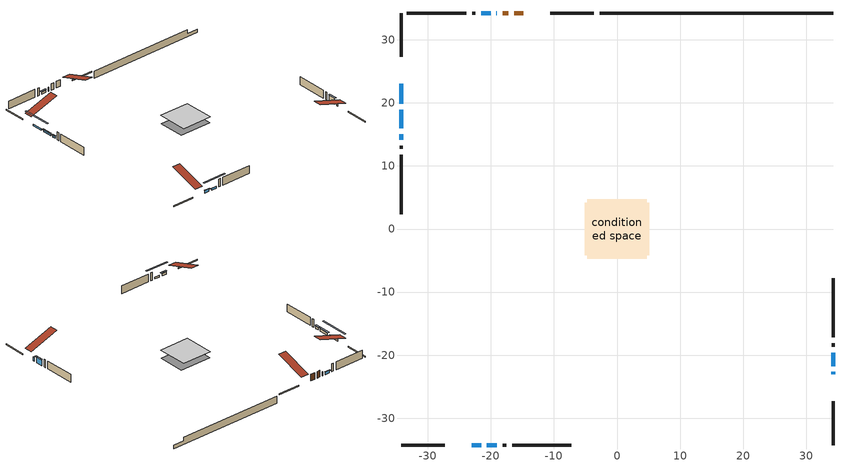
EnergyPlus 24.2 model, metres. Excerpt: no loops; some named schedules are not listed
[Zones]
conditioned space
 floor adiabatic (AdiabaticFloorConstruction): -4.73,-4.73 -4.73,4.73 4.73,4.73 4.73,-4.73 z0.49
 floor foundation (Slab1 construction): -5.08,-4.16 -5.08,4.16 5.08,4.16 5.08,-4.16 z-1.72
 wall outside (RimJoist1 construction): -3.66,34.25 -10.59,34.25 / -34.25,-34.25 -27.32,-34.25 / -34.25,34.25 -34.25,27.32 / 34.25,-34.25 34.25,-27.32 z0.49:0.79
 wall outside (AdiabaticWallConstruction 1): -14.88,34.25 -16.32,34.25 / -17.25,34.25 -18.11,34.25 z0.49:2.52
 wall outside (AdiabaticWallConstruction): -19.04,34.25 -19.12,34.25 / 34.25,-23.04 34.25,-22.66 z0.49:1.71; -34.25,23.04 -34.25,19.83 / -20.64,-34.25 -19.03,-34.25 z0.49:1.02; 34.25,-21.73 34.25,-19.59 z0.49:2.37; -20.04,34.25 -21.52,34.25 / -23.04,-34.25 -21.56,-34.25 / -34.25,18.91 -34.25,15.96 / -34.25,15.03 -34.25,14.17 z0.49:1.2
 wall outside (Wall1 construction): -22.44,34.25 -22.98,34.25 / -18.1,-34.25 -17.57,-34.25 / -34.25,13.24 -34.25,12.7 / 34.25,-18.67 34.25,-18.13 z0.49:2.93
 wall outside (Wall2 construction): -23.91,34.25 -33.32,34.25 / -16.64,-34.25 -7.22,-34.25 / -34.25,11.78 -34.25,2.36 / 34.25,-17.2 34.25,-7.79 z0.49:2.93
 wall foundation (FoundationWall1 construction): -2.73,34.25,-1.72 -2.73,34.25,0.49 30.56,34.25,0.49 30.56,34.25,-0.67 34.25,34.25,-0.67 34.25,34.25,-1.72
 window (WindowConstruction 5): -19.04,34.25 -19.11,34.25 z0.49:1.71
 window (WindowConstruction 8): -34.25,23.03 -34.25,19.83 z0.49:1.02
 window (WindowConstruction 6): 34.25,-23.03 34.25,-22.66 z0.49:1.71
 window (WindowConstruction): 34.25,-21.73 34.25,-19.59 z0.49:2.37
 window (WindowConstruction 1): -20.04,34.25 -21.52,34.25 z0.49:1.2
 window (WindowConstruction 2): -23.03,-34.25 -21.56,-34.25 z0.49:1.2
 window (WindowConstruction 3): -34.25,18.9 -34.25,15.96 z0.49:1.2
 window (WindowConstruction 4): -34.25,15.03 -34.25,14.17 z0.49:1.2
 window (WindowConstruction 7): -20.63,-34.25 -19.03,-34.25 z0.49:1.02
 door (Door): -14.88,34.25 -16.32,34.25 z0.49:2.52
 door (Door 1): -17.25,34.25 -18.11,34.25 z0.49:2.52
 ceiling adiabatic (AdiabaticFloorConstruction): 4.73,-4.73 4.73,4.73 -4.73,4.73 -4.73,-4.73 z0.49
 roof outside (Roof1 construction): -13.95,34.25,2.93 -13.95,25.04,6 -11.52,25.04,6 -11.52,34.25,2.93; -23.96,-34.25,2.93 -23.96,-25.04,6 -26.39,-25.04,6 -26.39,-34.25,2.93; -34.25,23.96,2.93 -25.04,23.96,6 -25.04,26.39,6 -34.25,26.39,2.93; 34.25,-23.96,2.93 25.04,-23.96,6 25.04,-26.39,6 34.25,-26.39,2.93
shading: -34.25,16.89 -34.25,25.98 -34.67,25.98 -34.67,16.89 z3.96; 34.25,-19.39 34.25,-21.93 34.67,-21.93 34.67,-19.39 z2.57; -21.72,34.25 -19.84,34.25 -19.84,34.67 -21.72,34.67 z1.4; -21.36,-34.25 -23.24,-34.25 -23.24,-34.67 -21.36,-34.67 z1.4; -34.25,15.76 -34.25,19.11 -34.67,19.11 -34.67,15.76 z1.4; -34.25,13.97 -34.25,15.23 -34.67,15.23 -34.67,13.97 z1.4; -16.09,-34.25 -23.58,-34.25 -23.58,-34.67 -16.09,-34.67 z3.96
[Building]
Building 1: Terrain=Suburbs
[Site:Location]
Erieau AUT_ON: Latitude {deg}=42.25; Longitude {deg}=-81.9; Time Zone {hr}=-5; Elevation {m}=178; Keep Site Location Information=Yes
[Site:GroundTemperature:Shallow]
5.2292, 3.30147, 3.1471, 4.0619, 7.73432, 11.3896, 14.5586, 16.5661, 16.7366, 15.1039, 12.0157, 8.47254
[Site:WaterMainsTemperature]
Calculation Method=Schedule; Temperature Schedule=mains temperature schedule
[Material] Roughness=Rough; Thermal Absorptance=0.9
Name | Thickness {m} | Conductivity {W/m-K} | Density {kg/m3} | Specific Heat {J/kg-K} | Solar Absorptance | Visible Absorptance
asphalt or fiberglass shingles | 0.00635 | 0.162714 | 1121.4 | 1465.45 | 0.4 | 0.4
concrete 4.0 in. | 0.1016 | 1.803125 | 2242.8 | 837.4 | 0.7 | 0.7
concrete 8.0 in. | 0.2032 | 1.803125 | 2242.8 | 837.4 | 0.7 | 0.7
door material | 0.04445 | 0.053851 | 512.64 | 1214.23 | 0.7 | 0.7
door material 1 | 0.04445 | 0.20624 | 512.64 | 1214.23 | 0.7 | 0.7
exterior vertical ins | 0.0219533 | 0.029427 | 32.04 | 1214.23 | 0.7 | 0.7
floor covering | 0.0127 | 0.0433444 | 54.468 | 1339.84 | 0.6 | 0.6
floor rigid ins; wall rigid ins | 0.512978 | 0.029427 | 32.04 | 1214.23 | 0.7 | 0.7
floor stud and cavity | 0.1397 | 1.75129 | 37.0049 | 1207.88 | 0.7 | 0.7
furniture material conditioned space 1 | 0.1524 | 0.115458 | 640.8 | 1214.23 | 0.6 | 0.6
gypsum board | 0.0127 | 0.160291 | 801 | 837.4 | 0.6 | 0.6
gypsum board 1 | 0.0127 | 0.160291 | 801 | 837.4 | 0.7 | 0.7
osb sheathing 0.5 in. | 0.0127 | 0.115458 | 512.64 | 1214.23 | 0.7 | 0.7
osb sheathing 0.75 in. | 0.01905 | 0.115458 | 512.64 | 1214.23 | 0.7 | 0.7
osb sheathing 2.0 in. | 0.0508 | 0.115458 | 512.64 | 1214.23 | 0.7 | 0.7
rim joist rigid ins; roof rigid ins | 0.051816 | 0.029427 | 32.04 | 1214.23 | 0.7 | 0.7
rim joist stud and cavity | 0.0508 | 0.308293 | 125.044 | 1163.47 | 0.6 | 0.6
roof stud and cavity | 0.2032 | 0.169014 | 78.34581 | 1123.46 | 0.7 | 0.7
wall stud and cavity | 0.1397 | 0.0961679 | 139.0536 | 1170.24 | 0.7 | 0.7
wall stud and cavity 1 | 0.1397 | 0.0814562 | 139.0536 | 1170.24 | 0.7 | 0.7
wall stud and cavity 2 | 0.0889 | 0.380278 | 52.3479 | 1209.89 | 0.7 | 0.7
wall stud and cavity 3 | 0.0889 | 0.391764 | 83.0341 | 1211.67 | 0.7 | 0.7
wood siding | 0.0254 | 0.102417 | 544.68 | 1172.36 | 0.4 | 0.4
wood siding 1; wood siding 2; wood siding 3 | 0.0254 | 0.102417 | 544.68 | 1172.36 | 0.7 | 0.7
[WindowMaterial:SimpleGlazingSystem]
Name | U-Factor {W/m2-K} | Solar Heat Gain Coefficient
WindowMaterial | 3.34207 | 0.72
WindowMaterial 1 | 2.94802 | 0.64
WindowMaterial 2 | 2.969594 | 0.62
WindowMaterial 3 | 3.07975 | 0.36
WindowMaterial 4 | 2.99287 | 0.59
WindowMaterial 5 | 4.11144 | 0.66
[Construction]
AdiabaticFloorConstruction: floor stud and cavity, floor rigid ins, osb sheathing 0.75 in., floor covering
AdiabaticWallConstruction: wood siding 2, wall rigid ins, wall stud and cavity 2, gypsum board
AdiabaticWallConstruction 1: wood siding 3, wall rigid ins, wall stud and cavity 2, gypsum board
Door: door material
Door 1: door material 1
FoundationWall1 construction: concrete 8.0 in., gypsum board 1
furniture construction conditioned space 1: furniture material conditioned space 1
PartitionWallConstruction: gypsum board, wall stud and cavity 3, gypsum board
RimJoist1 construction: wood siding 1, rim joist rigid ins, osb sheathing 2.0 in., rim joist stud and cavity
Roof1 construction: asphalt or fiberglass shingles, roof rigid ins, osb sheathing 0.75 in., roof stud and cavity, gypsum board
Slab1 construction: concrete 4.0 in.
Wall1 construction: wood siding, osb sheathing 0.5 in., wall stud and cavity, gypsum board
Wall2 construction: wood siding, osb sheathing 0.5 in., wall stud and cavity 1, gypsum board
WindowConstruction: WindowMaterial
WindowConstruction 1; WindowConstruction 2; WindowConstruction 3: WindowMaterial 1
WindowConstruction 4: WindowMaterial 2
WindowConstruction 5: WindowMaterial 3
WindowConstruction 6: WindowMaterial 4
WindowConstruction 7; WindowConstruction 8: WindowMaterial 5
[Zone]
conditioned space: Multiplier=1; Volume {m3}=515.7; Part of Total Floor Area=Yes
[Space]
conditioned space 1: Zone=conditioned space; Volume {m3}=515.7
[SurfaceProperty:ExposedFoundationPerimeter]
Slab1: Exposed Perimeter Calculation Method=TotalExposedPerimeter; Total Exposed Perimeter {m}=36.984
[InternalMass] Zone or ZoneList=conditioned space; Space or SpaceList=conditioned space 1
Name | Construction | Surface Area {m2}
furniture mass conditioned space 1 | furniture construction conditioned space 1 | 69.6159
partition wall mass | PartitionWallConstruction | 174.04
[Lights]
interior lighting: Zone or ZoneList or Space or SpaceList=conditioned space 1; Schedule=interior lighting schedule; Design Level Calculation Method=LightingLevel; Lighting Level {W}=343.2; Return Air Fraction=0; Fraction Radiant=0.6; Fraction Visible=0.2; Fraction Replaceable=1
[People]
occupants: Zone or ZoneList or Space or SpaceList=conditioned space 1; Number of People Schedule=occupants schedule; Number of People Calculation Method=People; Number of People=3; Fraction Radiant=0.314171; Sensible Heat Fraction=0.56303; Activity Level Schedule=occupants activity schedule; Carbon Dioxide Generation Rate {m3/s-W}=0; Enable ASHRAE 55 Comfort Warnings=No; Mean Radiant Temperature Calculation Type=EnclosureAveraged
[ElectricEquipment] Zone or ZoneList or Space or SpaceList=conditioned space 1; Design Level Calculation Method=EquipmentLevel
Name | Schedule | Design Level {W} | Fraction Latent | Fraction Radiant | Fraction Lost
clothes dryer | clothes dryer schedule | 140.772 | 0.015 | 0.081 | 0.85
clothes washer | clothes washer schedule | 32.1985 | 0.03 | 0.162 | 0.7
cooking range | cooking range schedule | 215.147 | 0.08 | 0.432 | 0.2
dishwasher | dishwasher schedule | 66.8632 | 0.3 | 0.18 | 0.4
fridge | fridge schedule | 72.9452 | 0 | 0.6 | 0
mech vent bath fan 0 | mech vent bath fan 0 schedule | 43 | 0 | 0 | 1
mech vent house fan | mech vent house fan schedule | 0 | 0 | 0 | 1
mech vent house fan cfis | mech vent house fan cfis schedule | 0 | 0 | 0 | 0
misc plug loads | misc plug loads schedule | 494.7 | 0.045 | 0.513 | 0.1
whole house fan | Always On Discrete | 0 | 0 | 0 | 1
[OtherEquipment] Zone or ZoneList or Space or SpaceList=conditioned space 1; Design Level Calculation Method=EquipmentLevel
Name | Fuel Type | Schedule | Design Level {W} | Fraction Latent | Fraction Radiant | Fraction Lost
clothes dryer 1 | Electricity | clothes dryer schedule | 0 | 0.015 | 0.081 | 0.85
cooking range 1 | Electricity | cooking range schedule | 0 | 0.08 | 0.432 | 0.2
general water use latent | None | general water use schedule | 62.594 | 1 | 0 | 0
general water use sensible | None | general water use schedule | -61.6891 | 0 | 0.6 | 0
mech vent house fan latent load | None | Always On Discrete | 0 | 1 | 0 | 0
mech vent house fan sensible load | None | Always On Discrete | 0 | 0 | 0 | 0
water heater energy adjustment1 | NaturalGas | Always On Discrete | 0.01 | 0 | 0 | 1
[ZoneInfiltration:DesignFlowRate] Zone or ZoneList or Space or SpaceList=conditioned space 1; Schedule=Always On Discrete; Design Flow Rate Calculation Method=Flow/Zone; Design Flow Rate {m3/s}=0
infil flow; natural vent flow; whole house fan flow
[AvailabilityManager:Scheduled]
central ac and furnace airloop Availability Manager: Schedule=Always On Discrete
[Foundation:Kiva]
Foundation Kiva 1: Initial Indoor Air Temperature {C}=18; Wall Height Above Grade {m}=0.490027; Wall Depth Below Slab {m}=0.2032; Custom Block Material Name 1=exterior vertical ins; Custom Block Depth 1 {m}=2.21001; Custom Block X Position 1 {m}=0.2159; Custom Block Z Position 1 {m}=0
[Foundation:Kiva:Settings]
Soil Conductivity {W/m-K}=0.849921; Soil Density {kg/m3}=1842.3; Soil Specific Heat {J/kg-K}=418.7; Ground Solar Absorptivity=0.9; Ground Thermal Absorptivity=0.9; Ground Surface Roughness {m}=0.03; Far-Field Width {m}=40; Deep-Ground Boundary Condition=ZeroFlux; Deep-Ground Depth {m}=40; Minimum Cell Dimension {m}=0.2; Maximum Cell Growth Coefficient=3; Simulation Timestep=Timestep
[Exterior:Lights]
exterior lighting: Schedule=exterior lighting schedule; Design Level {W}=75.6
[EnergyManagementSystem:GlobalVariable]
central_ac_and_furnace_airloop_Fan_RTF
infil_program_Qfan
infil_program_Qinf
natural_vent_program_Qnv
natural_vent_program_Qwhf
[EnergyManagementSystem:Sensor]
Name | Output:Variable or Output:Meter Index Key | Output:Variable or Output:Meter
airflow_gain | infil flow | Infiltration Sensible Heat Gain Energy
airflow_gain_1 | natural vent flow | Infiltration Sensible Heat Gain Energy
airflow_gain_2 | whole house fan flow | Infiltration Sensible Heat Gain Energy
airflow_loss | infil flow | Infiltration Sensible Heat Loss Energy
airflow_loss_1 | natural vent flow | Infiltration Sensible Heat Loss Energy
airflow_loss_2 | whole house fan flow | Infiltration Sensible Heat Loss Energy
clg_load_cond |  | Cooling:EnergyTransfer:Zone:CONDITIONED SPACE
clg_sp_s; clg_sp_s_1 | cooling setpoint | Schedule Value
clothes_dryer_exhaust_0_sch_s | clothes dryer exhaust 0 schedule | Schedule Value
cool_season | cooling season schedule | Schedule Value
htg_load_cond |  | Heating:EnergyTransfer:Zone:CONDITIONED SPACE
htg_sp_s; htg_sp_s_1 | heating setpoint | Schedule Value
ig_ee_conv | clothes dryer | Electric Equipment Convective Heating Energy
ig_ee_conv_2 | cooking range | Electric Equipment Convective Heating Energy
ig_ee_conv_4 | fridge | Electric Equipment Convective Heating Energy
ig_ee_conv_5 | misc plug loads | Electric Equipment Convective Heating Energy
ig_ee_conv_6 | whole house fan | Electric Equipment Convective Heating Energy
ig_ee_rad | clothes dryer | Electric Equipment Radiant Heating Energy
ig_ee_rad_2 | cooking range | Electric Equipment Radiant Heating Energy
ig_ee_rad_4 | fridge | Electric Equipment Radiant Heating Energy
ig_ee_rad_5 | misc plug loads | Electric Equipment Radiant Heating Energy
ig_ee_rad_6 | whole house fan | Electric Equipment Radiant Heating Energy
ig_lgt_conv | interior lighting | Lights Convective Heating Energy
ig_lgt_rad | interior lighting | Lights Radiant Heating Energy
ig_lgt_vis | interior lighting | Lights Visible Radiation Heating Energy
ig_oe_conv | clothes dryer 1 | Other Equipment Convective Heating Energy
ig_oe_conv_1 | cooking range 1 | Other Equipment Convective Heating Energy
ig_oe_conv_2 | general water use latent | Other Equipment Convective Heating Energy
ig_oe_conv_3 | general water use sensible | Other Equipment Convective Heating Energy
ig_oe_conv_4 | water heater energy adjustment1 | Other Equipment Convective Heating Energy
ig_oe_rad | clothes dryer 1 | Other Equipment Radiant Heating Energy
ig_oe_rad_1 | cooking range 1 | Other Equipment Radiant Heating Energy
ig_oe_rad_2 | general water use latent | Other Equipment Radiant Heating Energy
ig_oe_rad_3 | general water use sensible | Other Equipment Radiant Heating Energy
ig_oe_rad_4 | water heater energy adjustment1 | Other Equipment Radiant Heating Energy
ig_ppl_conv | occupants | People Convective Heating Energy
ig_ppl_rad | occupants | People Radiant Heating Energy
im_conv | furniture mass conditioned space 1 | Surface Inside Face Convection Heat Gain Energy
im_conv_1 | partition wall mass | Surface Inside Face Convection Heat Gain Energy
im_ig | furniture mass conditioned space 1 | Surface Inside Face Internal Gains Radiation Heat Gain Energy
im_ig_1 | partition wall mass | Surface Inside Face Internal Gains Radiation Heat Gain Energy
im_lgt | furniture mass conditioned space 1 | Surface Inside Face Lights Radiation Heat Gain Energy
im_lgt_1 | partition wall mass | Surface Inside Face Lights Radiation Heat Gain Energy
im_sol | furniture mass conditioned space 1 | Surface Inside Face Solar Radiation Heat Gain Energy
im_sol_1 | partition wall mass | Surface Inside Face Solar Radiation Heat Gain Energy
im_surf | furniture mass conditioned space 1 | Surface Inside Face Net Surface Thermal Radiation Heat Gain Energy
im_surf_1 | partition wall mass | Surface Inside Face Net Surface Thermal Radiation Heat Gain Energy
mech_vent_bath_fan_0_sch_s | mech vent bath fan 0 schedule | Schedule Value
mv_conv | mech vent bath fan 0 | Electric Equipment Convective Heating Energy
mv_conv_1 | mech vent house fan | Electric Equipment Convective Heating Energy
mv_conv_2 | mech vent house fan cfis | Electric Equipment Convective Heating Energy
mv_conv_3 | mech vent house fan latent load | Other Equipment Convective Heating Energy
mv_conv_4 | mech vent house fan sensible load | Other Equipment Convective Heating Energy
mv_rad | mech vent bath fan 0 | Electric Equipment Radiant Heating Energy
mv_rad_1 | mech vent house fan | Electric Equipment Radiant Heating Energy
mv_rad_2 | mech vent house fan cfis | Electric Equipment Radiant Heating Energy
mv_rad_3 | mech vent house fan latent load | Other Equipment Radiant Heating Energy
mv_rad_4 | mech vent house fan sensible load | Other Equipment Radiant Heating Energy
natural_vent_s | natural vent schedule | Schedule Value
out_pb_s |  | Site Outdoor Air Barometric Pressure
out_wt_s |  | Site Outdoor Air Humidity Ratio
site_vw_s |  | Site Wind Speed
ss_back_out | Window1 | Surface Window Shortwave from Zone Back Out Window Heat Transfer Rate
ss_back_out_1 | Window10 | Surface Window Shortwave from Zone Back Out Window Heat Transfer Rate
ss_back_out_2 | Window2 | Surface Window Shortwave from Zone Back Out Window Heat Transfer Rate
ss_back_out_3 | Window3 | Surface Window Shortwave from Zone Back Out Window Heat Transfer Rate
ss_back_out_4 | Window4 | Surface Window Shortwave from Zone Back Out Window Heat Transfer Rate
ss_back_out_5 | Window5 | Surface Window Shortwave from Zone Back Out Window Heat Transfer Rate
ss_back_out_6 | Window6 | Surface Window Shortwave from Zone Back Out Window Heat Transfer Rate
ss_back_out_7 | Window8 | Surface Window Shortwave from Zone Back Out Window Heat Transfer Rate
ss_back_out_8 | Window9 | Surface Window Shortwave from Zone Back Out Window Heat Transfer Rate
ss_conv | Door1 | Surface Inside Face Convection Heat Gain Energy
ss_conv_1 | Door3 | Surface Inside Face Convection Heat Gain Energy
ss_conv_10 | Window9 | Surface Inside Face Convection Heat Gain Energy
ss_conv_2 | Window1 | Surface Inside Face Convection Heat Gain Energy
ss_conv_3 | Window10 | Surface Inside Face Convection Heat Gain Energy
ss_conv_4 | Window2 | Surface Inside Face Convection Heat Gain Energy
ss_conv_5 | Window3 | Surface Inside Face Convection Heat Gain Energy
ss_conv_6 | Window4 | Surface Inside Face Convection Heat Gain Energy
ss_conv_7 | Window5 | Surface Inside Face Convection Heat Gain Energy
ss_conv_8 | Window6 | Surface Inside Face Convection Heat Gain Energy
ss_conv_9 | Window8 | Surface Inside Face Convection Heat Gain Energy
ss_ig | Door1 | Surface Inside Face Internal Gains Radiation Heat Gain Energy
ss_ig_1 | Door3 | Surface Inside Face Internal Gains Radiation Heat Gain Energy
ss_ig_10 | Window9 | Surface Inside Face Internal Gains Radiation Heat Gain Energy
ss_ig_2 | Window1 | Surface Inside Face Internal Gains Radiation Heat Gain Energy
ss_ig_3 | Window10 | Surface Inside Face Internal Gains Radiation Heat Gain Energy
ss_ig_4 | Window2 | Surface Inside Face Internal Gains Radiation Heat Gain Energy
ss_ig_5 | Window3 | Surface Inside Face Internal Gains Radiation Heat Gain Energy
ss_ig_6 | Window4 | Surface Inside Face Internal Gains Radiation Heat Gain Energy
ss_ig_7 | Window5 | Surface Inside Face Internal Gains Radiation Heat Gain Energy
ss_ig_8 | Window6 | Surface Inside Face Internal Gains Radiation Heat Gain Energy
ss_ig_9 | Window8 | Surface Inside Face Internal Gains Radiation Heat Gain Energy
ss_lgt | Door1 | Surface Inside Face Lights Radiation Heat Gain Energy
ss_lgt_1 | Door3 | Surface Inside Face Lights Radiation Heat Gain Energy
ss_sol | Door1 | Surface Inside Face Solar Radiation Heat Gain Energy
ss_sol_1 | Door3 | Surface Inside Face Solar Radiation Heat Gain Energy
ss_surf | Door1 | Surface Inside Face Net Surface Thermal Radiation Heat Gain Energy
ss_surf_1 | Door3 | Surface Inside Face Net Surface Thermal Radiation Heat Gain Energy
ss_surf_10 | Window9 | Surface Inside Face Net Surface Thermal Radiation Heat Gain Energy
ss_surf_2 | Window1 | Surface Inside Face Net Surface Thermal Radiation Heat Gain Energy
ss_surf_3 | Window10 | Surface Inside Face Net Surface Thermal Radiation Heat Gain Energy
ss_surf_4 | Window2 | Surface Inside Face Net Surface Thermal Radiation Heat Gain Energy
ss_surf_5 | Window3 | Surface Inside Face Net Surface Thermal Radiation Heat Gain Energy
ss_surf_6 | Window4 | Surface Inside Face Net Surface Thermal Radiation Heat Gain Energy
ss_surf_7 | Window5 | Surface Inside Face Net Surface Thermal Radiation Heat Gain Energy
ss_surf_8 | Window6 | Surface Inside Face Net Surface Thermal Radiation Heat Gain Energy
ss_surf_9 | Window8 | Surface Inside Face Net Surface Thermal Radiation Heat Gain Energy
ss_trans_in | Window1 | Surface Window Transmitted Solar Radiation Rate
ss_trans_in_1 | Window10 | Surface Window Transmitted Solar Radiation Rate
ss_trans_in_2 | Window2 | Surface Window Transmitted Solar Radiation Rate
ss_trans_in_3 | Window3 | Surface Window Transmitted Solar Radiation Rate
ss_trans_in_4 | Window4 | Surface Window Transmitted Solar Radiation Rate
ss_trans_in_5 | Window5 | Surface Window Transmitted Solar Radiation Rate
ss_trans_in_6 | Window6 | Surface Window Transmitted Solar Radiation Rate
ss_trans_in_7 | Window8 | Surface Window Transmitted Solar Radiation Rate
ss_trans_in_8 | Window9 | Surface Window Transmitted Solar Radiation Rate
ss_trans_out | Window1 | Surface Inside Face Initial Transmitted Diffuse Transmitted Out Window Solar Radiation Rate
ss_trans_out_1 | Window10 | Surface Inside Face Initial Transmitted Diffuse Transmitted Out Window Solar Radiation Rate
ss_trans_out_2 | Window2 | Surface Inside Face Initial Transmitted Diffuse Transmitted Out Window Solar Radiation Rate
ss_trans_out_3 | Window3 | Surface Inside Face Initial Transmitted Diffuse Transmitted Out Window Solar Radiation Rate
ss_trans_out_4 | Window4 | Surface Inside Face Initial Transmitted Diffuse Transmitted Out Window Solar Radiation Rate
ss_trans_out_5 | Window5 | Surface Inside Face Initial Transmitted Diffuse Transmitted Out Window Solar Radiation Rate
ss_trans_out_6 | Window6 | Surface Inside Face Initial Transmitted Diffuse Transmitted Out Window Solar Radiation Rate
ss_trans_out_7 | Window8 | Surface Inside Face Initial Transmitted Diffuse Transmitted Out Window Solar Radiation Rate
ss_trans_out_8 | Window9 | Surface Inside Face Initial Transmitted Diffuse Transmitted Out Window Solar Radiation Rate
s_conv | FoundationWall1 | Surface Inside Face Convection Heat Gain Energy
s_conv_1 | inferred conditioned ceiling | Surface Inside Face Convection Heat Gain Energy
s_conv_10 | Roof1:90 | Surface Inside Face Convection Heat Gain Energy
s_conv_11 | Slab1 | Surface Inside Face Convection Heat Gain Energy
s_conv_12 | Wall1:0 | Surface Inside Face Convection Heat Gain Energy
s_conv_13 | Wall1:180 | Surface Inside Face Convection Heat Gain Energy
s_conv_14 | Wall1:270 | Surface Inside Face Convection Heat Gain Energy
s_conv_15 | Wall1:90 | Surface Inside Face Convection Heat Gain Energy
s_conv_16 | Wall2:0 | Surface Inside Face Convection Heat Gain Energy
s_conv_17 | Wall2:180 | Surface Inside Face Convection Heat Gain Energy
s_conv_18 | Wall2:270 | Surface Inside Face Convection Heat Gain Energy
s_conv_19 | Wall2:90 | Surface Inside Face Convection Heat Gain Energy
s_conv_2 | inferred conditioned floor | Surface Inside Face Convection Heat Gain Energy
s_conv_3 | RimJoist1:0 | Surface Inside Face Convection Heat Gain Energy
s_conv_4 | RimJoist1:180 | Surface Inside Face Convection Heat Gain Energy
s_conv_5 | RimJoist1:270 | Surface Inside Face Convection Heat Gain Energy
s_conv_6 | RimJoist1:90 | Surface Inside Face Convection Heat Gain Energy
s_conv_7 | Roof1:0 | Surface Inside Face Convection Heat Gain Energy
s_conv_8 | Roof1:180 | Surface Inside Face Convection Heat Gain Energy
s_conv_9 | Roof1:270 | Surface Inside Face Convection Heat Gain Energy
s_ig | FoundationWall1 | Surface Inside Face Internal Gains Radiation Heat Gain Energy
s_ig_1 | inferred conditioned ceiling | Surface Inside Face Internal Gains Radiation Heat Gain Energy
s_ig_10 | Roof1:90 | Surface Inside Face Internal Gains Radiation Heat Gain Energy
s_ig_11 | Slab1 | Surface Inside Face Internal Gains Radiation Heat Gain Energy
s_ig_12 | Wall1:0 | Surface Inside Face Internal Gains Radiation Heat Gain Energy
s_ig_13 | Wall1:180 | Surface Inside Face Internal Gains Radiation Heat Gain Energy
s_ig_14 | Wall1:270 | Surface Inside Face Internal Gains Radiation Heat Gain Energy
s_ig_15 | Wall1:90 | Surface Inside Face Internal Gains Radiation Heat Gain Energy
s_ig_16 | Wall2:0 | Surface Inside Face Internal Gains Radiation Heat Gain Energy
s_ig_17 | Wall2:180 | Surface Inside Face Internal Gains Radiation Heat Gain Energy
s_ig_18 | Wall2:270 | Surface Inside Face Internal Gains Radiation Heat Gain Energy
s_ig_19 | Wall2:90 | Surface Inside Face Internal Gains Radiation Heat Gain Energy
s_ig_2 | inferred conditioned floor | Surface Inside Face Internal Gains Radiation Heat Gain Energy
s_ig_3 | RimJoist1:0 | Surface Inside Face Internal Gains Radiation Heat Gain Energy
s_ig_4 | RimJoist1:180 | Surface Inside Face Internal Gains Radiation Heat Gain Energy
s_ig_5 | RimJoist1:270 | Surface Inside Face Internal Gains Radiation Heat Gain Energy
s_ig_6 | RimJoist1:90 | Surface Inside Face Internal Gains Radiation Heat Gain Energy
s_ig_7 | Roof1:0 | Surface Inside Face Internal Gains Radiation Heat Gain Energy
s_ig_8 | Roof1:180 | Surface Inside Face Internal Gains Radiation Heat Gain Energy
s_ig_9 | Roof1:270 | Surface Inside Face Internal Gains Radiation Heat Gain Energy
s_lgt | FoundationWall1 | Surface Inside Face Lights Radiation Heat Gain Energy
s_lgt_1 | inferred conditioned ceiling | Surface Inside Face Lights Radiation Heat Gain Energy
s_lgt_10 | Roof1:90 | Surface Inside Face Lights Radiation Heat Gain Energy
s_lgt_11 | Slab1 | Surface Inside Face Lights Radiation Heat Gain Energy
s_lgt_12 | Wall1:0 | Surface Inside Face Lights Radiation Heat Gain Energy
s_lgt_13 | Wall1:180 | Surface Inside Face Lights Radiation Heat Gain Energy
s_lgt_14 | Wall1:270 | Surface Inside Face Lights Radiation Heat Gain Energy
s_lgt_15 | Wall1:90 | Surface Inside Face Lights Radiation Heat Gain Energy
s_lgt_16 | Wall2:0 | Surface Inside Face Lights Radiation Heat Gain Energy
s_lgt_17 | Wall2:180 | Surface Inside Face Lights Radiation Heat Gain Energy
s_lgt_18 | Wall2:270 | Surface Inside Face Lights Radiation Heat Gain Energy
s_lgt_19 | Wall2:90 | Surface Inside Face Lights Radiation Heat Gain Energy
s_lgt_2 | inferred conditioned floor | Surface Inside Face Lights Radiation Heat Gain Energy
s_lgt_3 | RimJoist1:0 | Surface Inside Face Lights Radiation Heat Gain Energy
